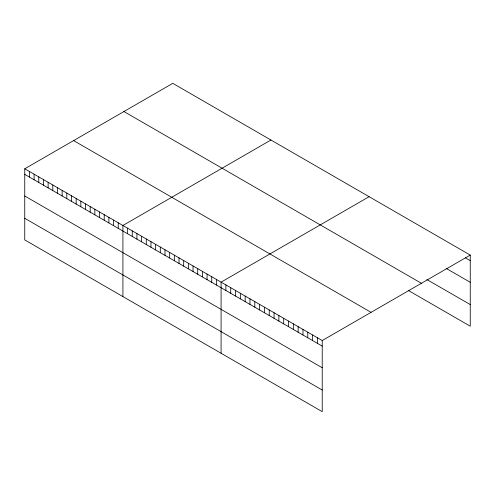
<?xml version="1.0" encoding="UTF-8"?>
<svg xmlns="http://www.w3.org/2000/svg" width="495" height="495" viewBox="0 0 495 495"><rect width="100%" height="100%" fill="white"/><g stroke="black" fill="none" stroke-linecap="round" stroke-linejoin="round"><path stroke-width="0.74" d="M24.75 168.795L322.226 340.541L322.226 411.661L24.75 239.914L24.75 168.795L172.774 83.339L470.25 255.086L470.25 326.205L408.239 290.404M270.938 140.011L122.915 225.472L122.915 296.592M369.109 196.688L221.086 282.15L221.086 353.269M322.226 340.541L470.25 255.086M465.436 257.883L470.25 260.661M446.168 268.389L470.25 282.292M426.9 279.551L470.25 304.574M123.923 111.536L421.4 283.288M73.6 140.592L371.077 312.345M24.75 174.376L322.226 346.123M24.75 196.001L322.226 367.754M24.75 218.289L322.226 390.035M317.413 337.763L317.413 343.344M312.593 334.985L312.593 340.56M307.779 332.201L307.779 337.782M302.965 329.423L302.965 335.004M298.145 326.638L298.145 332.219M293.331 323.86L293.331 329.441M288.511 321.082L288.511 326.657M283.697 318.297L283.697 323.879M278.883 315.519L278.883 321.1M274.063 312.735L274.063 318.316M269.249 309.957L269.249 315.538M264.429 307.178L264.429 312.753M259.615 304.394L259.615 309.975M254.801 301.616L254.801 307.197M249.981 298.832L249.981 304.413M245.167 296.053L245.167 301.634M240.347 293.275L240.347 298.85M235.533 290.491L235.533 296.072M230.72 287.713L230.72 293.294M225.899 284.928L225.899 290.509M216.408 279.452L216.408 285.033M211.736 276.755L211.736 282.329M207.059 274.051L207.059 279.632M202.387 271.353L202.387 276.934M197.709 268.655L197.709 274.236M193.038 265.957L193.038 271.538M188.36 263.26L188.36 268.835M183.688 260.562L183.688 266.137M179.011 257.858L179.011 263.439M174.339 255.16L174.339 260.741M169.661 252.462L169.661 258.043M164.99 249.765L164.99 255.346M160.312 247.067L160.312 252.642M155.64 244.363L155.64 249.944M150.963 241.665L150.963 247.246M146.291 238.967L146.291 244.549M141.613 236.27L141.613 241.851M136.942 233.572L136.942 239.147M132.264 230.874L132.264 236.449M127.592 228.17L127.592 233.751M118.243 222.775L118.243 228.356M113.565 220.077L113.565 225.658M108.894 217.379L108.894 222.954M104.216 214.675L104.216 220.256M99.544 211.978L99.544 217.559M94.867 209.28L94.867 214.861M90.195 206.582L90.195 212.163M85.517 203.884L85.517 209.459M80.846 201.187L80.846 206.762M76.168 198.483L76.168 204.064M71.497 195.785L71.497 201.366M66.819 193.087L66.819 198.668M62.147 190.389L62.147 195.964M57.469 187.692L57.469 193.267M52.798 184.988L52.798 190.569M48.12 182.29L48.12 187.871M43.449 179.592L43.449 185.173M38.771 176.894L38.771 182.476M34.099 174.197L34.099 179.772M29.422 171.499L29.422 177.074"/></g></svg>
